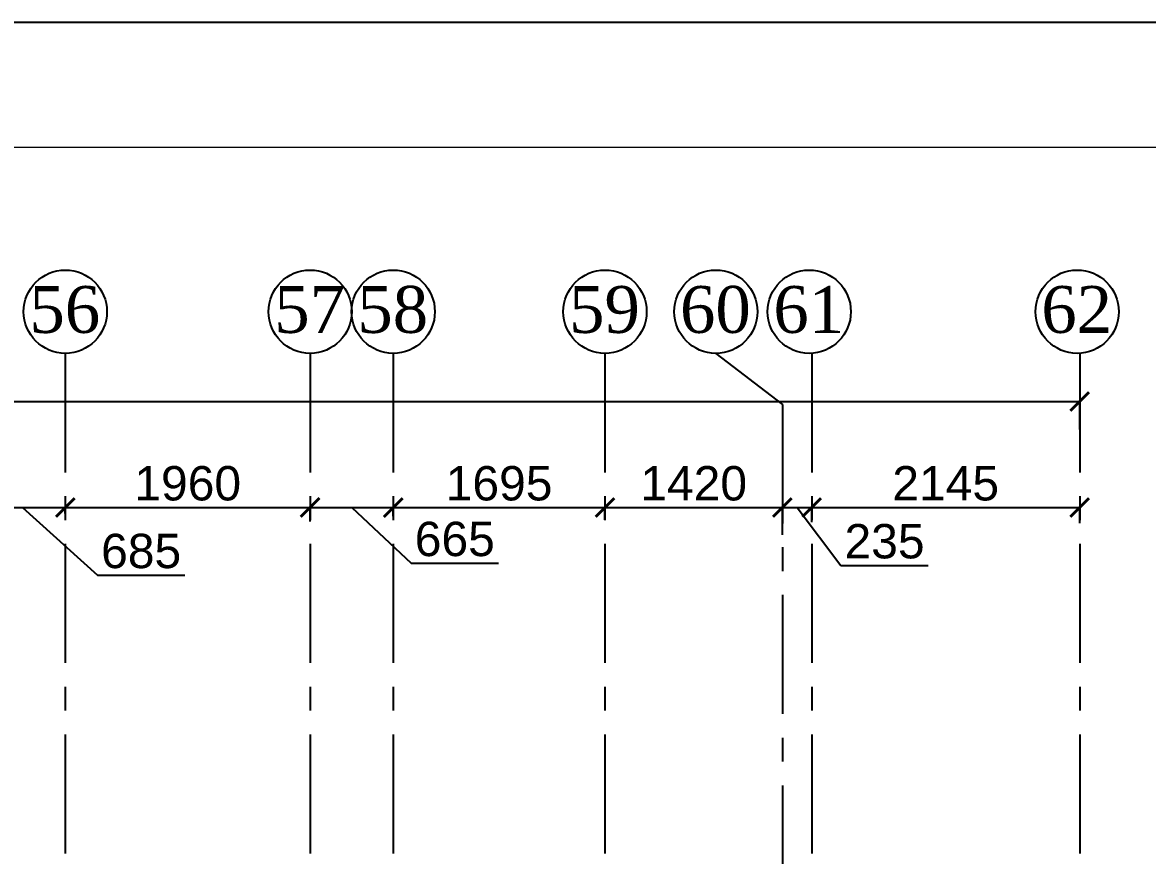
# Model space of a CAD drawing. Header units: inches. Extents: x 278200 to 407749, y -182622 to -96622.
# Drawn here: x 358032 to 367037, y -103286 to -96622 of the extents above; entities that cross this region are included whole.
import ezdxf

# ---------------------------------------------------------------- set-up
doc = ezdxf.new("R2010")
doc.units = ezdxf.units.IN
doc.header["$MEASUREMENT"] = 0
doc.linetypes.add('CENTER', pattern=[50.8, 31.75, -6.35, 6.35, -6.35])
for name, color, linetype in [('GIRD CIR', 1, 'Continuous'), ('GIRD TEXT', 4, 'Continuous'), ('GRID', 8, 'CENTER'), ('GRID DIM', 4, 'Continuous')]:
    doc.layers.add(name, color=color, linetype=linetype)
doc.layers.add('JKEC COLHAT', color=2, linetype='Continuous', lineweight=20)
doc.styles.add('T200', font='sanss___.ttf', dxfattribs={"height": 275})
doc.styles.add('T400', font='romantic.ttf')
doc.dimstyles.new('T 300', dxfattribs={"dimtxt": 275, "dimasz": 150, "dimexe": 1, "dimexo": 0, "dimgap": 50, "dimtad": 1, "dimdec": 0, "dimrnd": 5, "dimdsep": 46, "dimtxsty": 'T200', "dimblk": 'ARCHTICK', "dimcen": 2.5, "dimdle": 1, "dimclrd": 5, "dimclre": 253, "dimclrt": 4, "dimadec": 0, "dimazin": 0, "dimtfac": 1, "dimtdec": 0, "dimtmove": 2, "dimatfit": 3, "dimfxl": 0, "dimarcsym": 0})

# ---------------------------------------------------------------- blocks, each defined once
blk = doc.blocks.new('_ARCHTICK')
at = {"color": 0, "linetype": 'ByBlock', "const_width": 0.15}
blk.add_lwpolyline([(-0.5, -0.5), (0.5, 0.5)], dxfattribs=at)
blk = doc.blocks.new('*D74')
at = {"layer": 'Defpoints', "color": 0}
for p in [(366494.3, -99654.5), (283425.7, -99879.1, 14.7), (366494.3, -99879.1, 14.7)]:
    blk.add_point(p, dxfattribs=at)
at = {"layer": 'GRID DIM', "color": 5, "lineweight": -2}
blk.add_line((283424.7, -99654.5), (366495.3, -99654.5), dxfattribs=at)
at = {"layer": 'GRID DIM', "color": 253, "lineweight": -2}
for p, q in [((283425.7, -99879.1), (283425.7, -99653.5)), ((366494.3, -99879.1), (366494.3, -99653.5))]:
    blk.add_line(p, q, dxfattribs=at)
at = {"layer": 'GRID DIM', "color": 5, "lineweight": -2, "xscale": 150, "yscale": 150, "zscale": 150, "rotation": 180}
blk.add_blockref('_ARCHTICK', (283425.7, -99654.5), dxfattribs=at)
at = {"layer": 'GRID DIM', "color": 5, "lineweight": -2, "xscale": 150, "yscale": 150, "zscale": 150}
blk.add_blockref('_ARCHTICK', (366494.3, -99654.5), dxfattribs=at)
at = {"layer": 'GRID DIM', "color": 4, "insert": (324960, -99462.6), "char_height": 275, "attachment_point": 5, "style": 'T200'}
blk.add_mtext('83070', dxfattribs=at)
blk = doc.blocks.new('*D132')
at = {"layer": 'Defpoints', "color": 0}
for p in [(357689.3, -100588.3, 14.7), (358374.3, -100501.8), (358374.3, -100549.9, 14.7)]:
    blk.add_point(p, dxfattribs=at)
at = {"layer": 'GRID DIM', "color": 5, "lineweight": -2}
for p, q in [((357688.3, -100501.8), (358375.3, -100501.8)), ((358031.8, -100501.8), (358632.8, -101043.5)), ((358632.8, -101043.5), (359330.3, -101043.5))]:
    blk.add_line(p, q, dxfattribs=at)
at = {"layer": 'GRID DIM', "color": 253, "lineweight": -2}
for p, q in [((357689.3, -100588.3), (357689.3, -100500.8)), ((358374.3, -100549.9), (358374.3, -100500.8))]:
    blk.add_line(p, q, dxfattribs=at)
at = {"layer": 'GRID DIM', "color": 5, "lineweight": -2, "xscale": 150, "yscale": 150, "zscale": 150, "rotation": 180}
blk.add_blockref('_ARCHTICK', (357689.3, -100501.8), dxfattribs=at)
at = {"layer": 'GRID DIM', "color": 5, "lineweight": -2, "xscale": 150, "yscale": 150, "zscale": 150}
blk.add_blockref('_ARCHTICK', (358374.3, -100501.8), dxfattribs=at)
at = {"layer": 'GRID DIM', "color": 4, "insert": (358981.5, -100851.6), "char_height": 275, "attachment_point": 5, "style": 'T200'}
blk.add_mtext('685', dxfattribs=at)
blk = doc.blocks.new('*D133')
at = {"layer": 'Defpoints', "color": 0}
for p in [(358374.3, -100549.9, 14.7), (360334.3, -100501.8), (360334.3, -100614.4, 14.7)]:
    blk.add_point(p, dxfattribs=at)
at = {"layer": 'GRID DIM', "color": 5, "lineweight": -2}
blk.add_line((358373.3, -100501.8), (360335.3, -100501.8), dxfattribs=at)
at = {"layer": 'GRID DIM', "color": 253, "lineweight": -2}
for p, q in [((358374.3, -100549.9), (358374.3, -100500.8)), ((360334.3, -100614.4), (360334.3, -100500.8))]:
    blk.add_line(p, q, dxfattribs=at)
at = {"layer": 'GRID DIM', "color": 5, "lineweight": -2, "xscale": 150, "yscale": 150, "zscale": 150, "rotation": 180}
blk.add_blockref('_ARCHTICK', (358374.3, -100501.8), dxfattribs=at)
at = {"layer": 'GRID DIM', "color": 5, "lineweight": -2, "xscale": 150, "yscale": 150, "zscale": 150}
blk.add_blockref('_ARCHTICK', (360334.3, -100501.8), dxfattribs=at)
at = {"layer": 'GRID DIM', "color": 4, "insert": (359354.3, -100310), "char_height": 275, "attachment_point": 5, "style": 'T200'}
blk.add_mtext('1960', dxfattribs=at)
blk = doc.blocks.new('*D134')
at = {"layer": 'Defpoints', "color": 0}
for p in [(360999.3, -100501.8), (360999.3, -100571, 14.7), (360334.3, -100614.4, 14.7)]:
    blk.add_point(p, dxfattribs=at)
at = {"layer": 'GRID DIM', "color": 5, "lineweight": -2}
for p, q in [((360333.3, -100501.8), (361000.3, -100501.8)), ((360666.8, -100501.8), (361143.3, -100947.3)), ((361143.3, -100947.3), (361840.8, -100947.3))]:
    blk.add_line(p, q, dxfattribs=at)
at = {"layer": 'GRID DIM', "color": 253, "lineweight": -2}
for p, q in [((360334.3, -100614.4), (360334.3, -100500.8)), ((360999.3, -100571), (360999.3, -100500.8))]:
    blk.add_line(p, q, dxfattribs=at)
at = {"layer": 'GRID DIM', "color": 5, "lineweight": -2, "xscale": 150, "yscale": 150, "zscale": 150, "rotation": 180}
blk.add_blockref('_ARCHTICK', (360334.3, -100501.8), dxfattribs=at)
at = {"layer": 'GRID DIM', "color": 5, "lineweight": -2, "xscale": 150, "yscale": 150, "zscale": 150}
blk.add_blockref('_ARCHTICK', (360999.3, -100501.8), dxfattribs=at)
at = {"layer": 'GRID DIM', "color": 4, "insert": (361492.1, -100755.4), "char_height": 275, "attachment_point": 5, "style": 'T200'}
blk.add_mtext('665', dxfattribs=at)
blk = doc.blocks.new('*D135')
at = {"layer": 'Defpoints', "color": 0}
for p in [(360999.3, -100571, 14.7), (362694.3, -100501.8), (362694.3, -100599.7, 14.7)]:
    blk.add_point(p, dxfattribs=at)
at = {"layer": 'GRID DIM', "color": 5, "lineweight": -2}
blk.add_line((360998.3, -100501.8), (362695.3, -100501.8), dxfattribs=at)
at = {"layer": 'GRID DIM', "color": 253, "lineweight": -2}
for p, q in [((360999.3, -100571), (360999.3, -100500.8)), ((362694.3, -100599.7), (362694.3, -100500.8))]:
    blk.add_line(p, q, dxfattribs=at)
at = {"layer": 'GRID DIM', "color": 5, "lineweight": -2, "xscale": 150, "yscale": 150, "zscale": 150, "rotation": 180}
blk.add_blockref('_ARCHTICK', (360999.3, -100501.8), dxfattribs=at)
at = {"layer": 'GRID DIM', "color": 5, "lineweight": -2, "xscale": 150, "yscale": 150, "zscale": 150}
blk.add_blockref('_ARCHTICK', (362694.3, -100501.8), dxfattribs=at)
at = {"layer": 'GRID DIM', "color": 4, "insert": (361846.8, -100310), "char_height": 275, "attachment_point": 5, "style": 'T200'}
blk.add_mtext('1695', dxfattribs=at)
blk = doc.blocks.new('*D136')
at = {"layer": 'Defpoints', "color": 0}
for p in [(364114.3, -100501.8), (362694.3, -100599.7, 14.7), (364114.3, -100719.8, 14.7)]:
    blk.add_point(p, dxfattribs=at)
at = {"layer": 'GRID DIM', "color": 5, "lineweight": -2}
blk.add_line((362693.3, -100501.8), (364115.3, -100501.8), dxfattribs=at)
at = {"layer": 'GRID DIM', "color": 253, "lineweight": -2}
for p, q in [((362694.3, -100599.7), (362694.3, -100500.8)), ((364114.3, -100719.8), (364114.3, -100500.8))]:
    blk.add_line(p, q, dxfattribs=at)
at = {"layer": 'GRID DIM', "color": 5, "lineweight": -2, "xscale": 150, "yscale": 150, "zscale": 150, "rotation": 180}
blk.add_blockref('_ARCHTICK', (362694.3, -100501.8), dxfattribs=at)
at = {"layer": 'GRID DIM', "color": 5, "lineweight": -2, "xscale": 150, "yscale": 150, "zscale": 150}
blk.add_blockref('_ARCHTICK', (364114.3, -100501.8), dxfattribs=at)
at = {"layer": 'GRID DIM', "color": 4, "insert": (363404.3, -100310.2), "char_height": 275, "attachment_point": 5, "style": 'T200'}
blk.add_mtext('1420', dxfattribs=at)
blk = doc.blocks.new('*D137')
at = {"layer": 'Defpoints', "color": 0}
for p in [(364349.3, -100501.8), (364349.3, -100618.3, 14.7), (364114.3, -100719.8, 14.7)]:
    blk.add_point(p, dxfattribs=at)
at = {"layer": 'GRID DIM', "color": 5, "lineweight": -2}
for p, q in [((364113.3, -100501.8), (364350.3, -100501.8)), ((364231.8, -100501.8), (364581.7, -100965.5)), ((364581.7, -100965.5), (365282.6, -100965.5))]:
    blk.add_line(p, q, dxfattribs=at)
at = {"layer": 'GRID DIM', "color": 253, "lineweight": -2}
for p, q in [((364114.3, -100719.8), (364114.3, -100500.8)), ((364349.3, -100618.3), (364349.3, -100500.8))]:
    blk.add_line(p, q, dxfattribs=at)
at = {"layer": 'GRID DIM', "color": 5, "lineweight": -2, "xscale": 150, "yscale": 150, "zscale": 150, "rotation": 180}
blk.add_blockref('_ARCHTICK', (364114.3, -100501.8), dxfattribs=at)
at = {"layer": 'GRID DIM', "color": 5, "lineweight": -2, "xscale": 150, "yscale": 150, "zscale": 150}
blk.add_blockref('_ARCHTICK', (364349.3, -100501.8), dxfattribs=at)
at = {"layer": 'GRID DIM', "color": 4, "insert": (364932.2, -100773.6), "char_height": 275, "attachment_point": 5, "style": 'T200'}
blk.add_mtext('235', dxfattribs=at)
blk = doc.blocks.new('*D138')
at = {"layer": 'Defpoints', "color": 0}
for p in [(366494.3, -100501.8), (364349.3, -100618.3, 14.7), (366494.3, -100626.5, 14.7)]:
    blk.add_point(p, dxfattribs=at)
at = {"layer": 'GRID DIM', "color": 5, "lineweight": -2}
blk.add_line((364348.3, -100501.8), (366495.3, -100501.8), dxfattribs=at)
at = {"layer": 'GRID DIM', "color": 253, "lineweight": -2}
for p, q in [((364349.3, -100618.3), (364349.3, -100500.8)), ((366494.3, -100626.5), (366494.3, -100500.8))]:
    blk.add_line(p, q, dxfattribs=at)
at = {"layer": 'GRID DIM', "color": 5, "lineweight": -2, "xscale": 150, "yscale": 150, "zscale": 150, "rotation": 180}
blk.add_blockref('_ARCHTICK', (364349.3, -100501.8), dxfattribs=at)
at = {"layer": 'GRID DIM', "color": 5, "lineweight": -2, "xscale": 150, "yscale": 150, "zscale": 150}
blk.add_blockref('_ARCHTICK', (366494.3, -100501.8), dxfattribs=at)
at = {"layer": 'GRID DIM', "color": 4, "insert": (365421.8, -100310.2), "char_height": 275, "attachment_point": 5, "style": 'T200'}
blk.add_mtext('2145', dxfattribs=at)

msp = doc.modelspace()

# ---------------------------------------------------------------- linework, layer by layer
at = {"layer": 'Defpoints', "ltscale": 0.2}
msp.add_lwpolyline([(278199.9, -182621.9), (400199.9, -182621.9), (400199.9, -96621.9), (278199.9, -96621.9)], close=True, dxfattribs=at)
at = {"layer": 'GIRD CIR'}
for centre in [(358374.3, -98935.4, 14.7), (360334.3, -98935.4, 14.7), (360999.3, -98935.4, 14.7), (362694.3, -98935.4, 14.7), (363582, -98935.4, 14.7), (364329.3, -98935.4, 14.7), (366474.3, -98935.4, 14.7)]:
    msp.add_circle(centre, 333.3, dxfattribs=at)
at = {"layer": 'GRID', "ltscale": 30}
for p, q in [((358374.3, -99268.8, 14.7), (358374.3, -130305.3, 14.7)), ((360334.3, -99268.8, 14.7), (360334.3, -130305.3, 14.7)), ((360999.3, -99268.8, 14.7), (360999.3, -130305.3, 14.7)), ((362694.3, -99268.8, 14.7), (362694.3, -130305.3, 14.7)), ((363582, -99268.8, 14.7), (364114.3, -99677.2, 14.7)), ((364349.3, -99268.8, 14.7), (364349.3, -130305.3, 14.7)), ((366494.3, -99268.8, 14.7), (366494.3, -130305.3, 14.7)), ((364114.3, -99677.2, 14.7), (364114.3, -130305.3, 14.7))]:
    msp.add_line(p, q, dxfattribs=at)
at = {"layer": 'JKEC COLHAT', "ltscale": 0.2}
msp.add_lwpolyline([(279199.9, -181621.9), (399199.9, -181621.9), (399199.9, -97621.9), (279199.9, -97621.9)], close=True, dxfattribs=at)

# ---------------------------------------------------------------- texts
at = {"layer": 'GIRD TEXT', "ltscale": 7, "style": 'T400'}
for s, p in [('56', (358087.3, -99104.8)), ('57', (360047.3, -99104.8)), ('58', (360712.3, -99104.8)), ('59', (362407.3, -99104.8)), ('60', (363295.1, -99104.8)), ('61', (364042.3, -99104.8)), ('62', (366187.3, -99104.8))]:
    msp.add_text(s, height=375, dxfattribs=at).set_placement(p)

# ---------------------------------------------------------------- dimensions: what is measured, and where the dimension line sits
at = {"layer": 'GRID DIM'}
for base, p1, p2, picture, middle in [((366494.3, -99654.5), (283425.7, -99879.1, 14.7), (366494.3, -99879.1, 14.7), '*D74', (324960, -99462.6)), ((360334.3, -100501.8), (358374.3, -100549.9, 14.7), (360334.3, -100614.4, 14.7), '*D133', (359354.3, -100310)), ((362694.3, -100501.8), (360999.3, -100571, 14.7), (362694.3, -100599.7, 14.7), '*D135', (361846.8, -100310)), ((364114.3, -100501.8), (362694.3, -100599.7, 14.7), (364114.3, -100719.8, 14.7), '*D136', (363404.3, -100310.2)), ((366494.3, -100501.8), (364349.3, -100618.3, 14.7), (366494.3, -100626.5, 14.7), '*D138', (365421.8, -100310.2))]:
    dim = msp.add_linear_dim(base=base, p1=p1, p2=p2, dimstyle='T 300', dxfattribs=at)
    dim.commit()
    dim.dimension.update_dxf_attribs({"geometry": picture, "text_midpoint": middle})
for base, p1, p2, picture, middle in [((358374.3, -100501.8), (357689.3, -100588.3, 14.7), (358374.3, -100549.9, 14.7), '*D132', (358682.8, -101043.5)), ((360999.3, -100501.8), (360334.3, -100614.4, 14.7), (360999.3, -100571, 14.7), '*D134', (361193.3, -100947.3)), ((364349.3, -100501.8), (364114.3, -100719.8, 14.7), (364349.3, -100618.3, 14.7), '*D137', (364631.7, -100965.5))]:
    dim = msp.add_linear_dim(base=base, p1=p1, p2=p2, dimstyle='T 300', override={"dimtmove": 1}, dxfattribs=at)
    dim.commit()
    dim.dimension.update_dxf_attribs({"geometry": picture, "text_midpoint": middle, "dimtype": 160})

doc.saveas('drawing.dxf')
